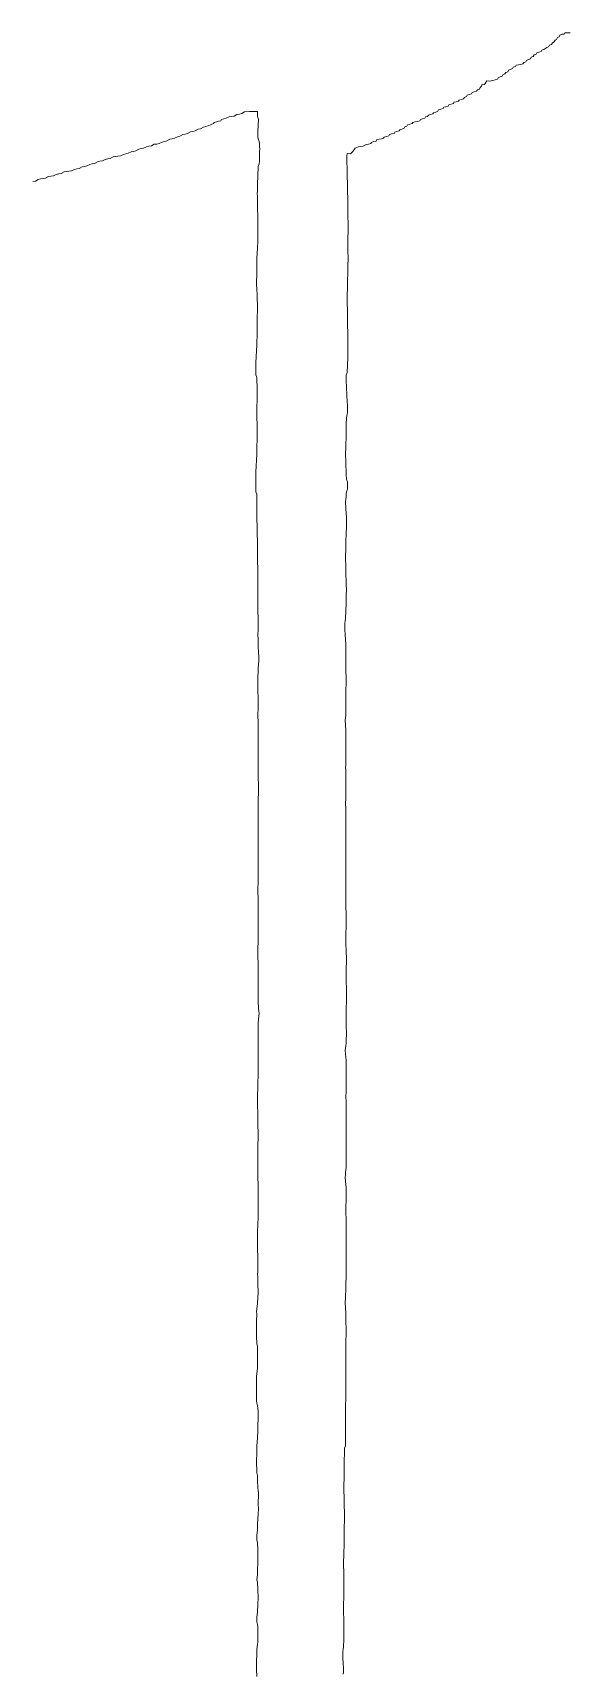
# Model space of a CAD drawing. Extents: x -16 to 11205, y -14909 to 147.
# Drawn here: x 106.04 to 110.63, y 19.43 to 33.41 of the extents above; entities that cross this region are included whole.
import ezdxf

# ---------------------------------------------------------------- set-up
doc = ezdxf.new("R2010")
doc.units = 0
doc.layers.get('0').update_dxf_attribs({"color": 1, "linetype": 'CONTINUOUS', "lineweight": 15, "true_color": 0xff0000})

msp = doc.modelspace()

# ---------------------------------------------------------------- linework, layer by layer
for p, q in [((110.428, 33.29), (110.445, 33.296)), ((110.445, 33.296), (110.452, 33.309)), ((110.452, 33.309), (110.468, 33.315)), ((110.468, 33.315), (110.476, 33.328)), ((110.476, 33.328), (110.491, 33.336)), ((110.491, 33.336), (110.498, 33.35)), ((110.498, 33.35), (110.512, 33.358)), ((110.512, 33.358), (110.518, 33.373)), ((110.518, 33.373), (110.533, 33.381)), ((110.533, 33.381), (110.539, 33.395)), ((110.539, 33.395), (110.555, 33.402)), ((110.555, 33.402), (110.577, 33.402)), ((110.577, 33.402), (110.583, 33.414)), ((110.583, 33.414), (110.606, 33.414)), ((110.606, 33.414), (110.628, 33.414)), ((110.225, 33.15), (110.231, 33.16)), ((110.231, 33.16), (110.249, 33.167)), ((110.249, 33.167), (110.256, 33.178)), ((110.256, 33.178), (110.272, 33.186)), ((110.272, 33.186), (110.289, 33.193)), ((110.289, 33.193), (110.295, 33.206)), ((110.295, 33.206), (110.312, 33.213)), ((110.312, 33.213), (110.319, 33.225)), ((110.319, 33.225), (110.336, 33.232)), ((110.336, 33.232), (110.343, 33.243)), ((110.343, 33.243), (110.361, 33.249)), ((110.361, 33.249), (110.379, 33.254)), ((110.379, 33.254), (110.386, 33.265)), ((110.386, 33.265), (110.404, 33.271)), ((110.404, 33.271), (110.428, 33.29)), ((109.967, 33.008), (109.988, 33.012)), ((109.988, 33.012), (110.007, 33.019)), ((110.007, 33.019), (110.013, 33.03)), ((110.013, 33.03), (110.03, 33.038)), ((110.03, 33.038), (110.047, 33.045)), ((110.047, 33.045), (110.054, 33.056)), ((110.054, 33.056), (110.071, 33.063)), ((110.071, 33.063), (110.078, 33.075)), ((110.078, 33.075), (110.095, 33.082)), ((110.095, 33.082), (110.101, 33.095)), ((110.101, 33.095), (110.118, 33.102)), ((110.118, 33.102), (110.135, 33.109)), ((110.135, 33.109), (110.141, 33.121)), ((110.141, 33.121), (110.16, 33.127)), ((110.16, 33.127), (110.166, 33.137)), ((110.166, 33.137), (110.186, 33.141)), ((110.186, 33.141), (110.205, 33.145)), ((110.205, 33.145), (110.225, 33.15)), ((109.743, 32.871), (109.749, 32.882)), ((109.749, 32.882), (109.767, 32.889)), ((109.767, 32.889), (109.785, 32.895)), ((109.785, 32.895), (109.792, 32.905)), ((109.792, 32.905), (109.81, 32.911)), ((109.81, 32.911), (109.828, 32.916)), ((109.828, 32.916), (109.836, 32.927)), ((109.836, 32.927), (109.853, 32.934)), ((109.853, 32.934), (109.859, 32.948)), ((109.859, 32.948), (109.872, 32.958)), ((109.872, 32.958), (109.876, 32.975)), ((109.876, 32.975), (109.898, 32.974)), ((109.898, 32.974), (109.916, 33.004)), ((109.916, 33.004), (109.94, 33.002)), ((109.94, 33.002), (109.967, 33.008)), ((107.826, 32.727), (107.851, 32.74)), ((107.851, 32.74), (107.871, 32.746)), ((107.871, 32.746), (107.894, 32.742)), ((107.894, 32.742), (107.916, 32.742)), ((107.916, 32.742), (107.938, 32.742)), ((107.938, 32.742), (107.96, 32.742)), ((107.96, 32.742), (107.96, 32.721)), ((109.457, 32.723), (109.462, 32.733)), ((109.462, 32.733), (109.481, 32.739)), ((109.481, 32.739), (109.5, 32.745)), ((109.5, 32.745), (109.505, 32.757)), ((109.505, 32.757), (109.524, 32.763)), ((109.524, 32.763), (109.543, 32.768)), ((109.543, 32.768), (109.549, 32.779)), ((109.549, 32.779), (109.568, 32.784)), ((109.568, 32.784), (109.587, 32.789)), ((109.587, 32.789), (109.593, 32.8)), ((109.593, 32.8), (109.612, 32.806)), ((109.612, 32.806), (109.631, 32.811)), ((109.631, 32.811), (109.636, 32.822)), ((109.636, 32.822), (109.656, 32.827)), ((109.656, 32.827), (109.676, 32.831)), ((109.676, 32.831), (109.682, 32.841)), ((109.682, 32.841), (109.701, 32.846)), ((109.701, 32.846), (109.719, 32.852)), ((109.719, 32.852), (109.725, 32.864)), ((109.725, 32.864), (109.743, 32.871)), ((107.455, 32.592), (107.475, 32.597)), ((107.475, 32.597), (107.5, 32.61)), ((107.5, 32.61), (107.52, 32.615)), ((107.52, 32.615), (107.54, 32.62)), ((107.54, 32.62), (107.565, 32.634)), ((107.565, 32.634), (107.585, 32.64)), ((107.585, 32.64), (107.59, 32.649)), ((107.59, 32.649), (107.61, 32.654)), ((107.61, 32.654), (107.629, 32.66)), ((107.629, 32.66), (107.649, 32.665)), ((107.649, 32.665), (107.654, 32.675)), ((107.654, 32.675), (107.673, 32.681)), ((107.673, 32.681), (107.694, 32.686)), ((107.694, 32.686), (107.719, 32.698)), ((107.719, 32.698), (107.74, 32.702)), ((107.74, 32.702), (107.761, 32.705)), ((107.761, 32.705), (107.785, 32.718)), ((107.785, 32.718), (107.806, 32.722)), ((107.806, 32.722), (107.826, 32.727)), ((107.96, 32.721), (107.96, 32.7)), ((107.96, 32.7), (107.969, 32.679)), ((107.969, 32.679), (107.963, 32.573)), ((109.175, 32.588), (109.193, 32.594)), ((109.193, 32.594), (109.211, 32.601)), ((109.211, 32.601), (109.217, 32.612)), ((109.217, 32.612), (109.235, 32.619)), ((109.235, 32.619), (109.241, 32.63)), ((109.241, 32.63), (109.26, 32.636)), ((109.26, 32.636), (109.28, 32.64)), ((109.28, 32.64), (109.285, 32.65)), ((109.285, 32.65), (109.305, 32.655)), ((109.305, 32.655), (109.325, 32.659)), ((109.325, 32.659), (109.344, 32.664)), ((109.344, 32.664), (109.35, 32.674)), ((109.35, 32.674), (109.369, 32.68)), ((109.369, 32.68), (109.388, 32.686)), ((109.388, 32.686), (109.393, 32.697)), ((109.393, 32.697), (109.412, 32.702)), ((109.412, 32.702), (109.418, 32.712)), ((109.418, 32.712), (109.437, 32.718)), ((109.437, 32.718), (109.457, 32.723)), ((107.056, 32.452), (107.081, 32.464)), ((107.081, 32.464), (107.102, 32.466)), ((107.102, 32.466), (107.123, 32.47)), ((107.123, 32.47), (107.148, 32.483)), ((107.148, 32.483), (107.167, 32.489)), ((107.167, 32.489), (107.187, 32.494)), ((107.187, 32.494), (107.212, 32.507)), ((107.212, 32.507), (107.233, 32.511)), ((107.233, 32.511), (107.254, 32.515)), ((107.254, 32.515), (107.279, 32.527)), ((107.279, 32.527), (107.299, 32.532)), ((107.299, 32.532), (107.324, 32.546)), ((107.324, 32.546), (107.344, 32.551)), ((107.344, 32.551), (107.364, 32.556)), ((107.364, 32.556), (107.389, 32.569)), ((107.389, 32.569), (107.41, 32.574)), ((107.41, 32.574), (107.43, 32.578)), ((107.43, 32.578), (107.455, 32.592)), ((107.963, 32.573), (107.964, 32.552)), ((107.964, 32.552), (107.965, 32.531)), ((107.965, 32.531), (107.967, 32.51)), ((107.967, 32.51), (107.976, 32.487)), ((107.976, 32.487), (107.978, 32.467)), ((107.978, 32.467), (107.979, 32.446)), ((108.862, 32.449), (108.888, 32.461)), ((108.888, 32.461), (108.908, 32.465)), ((108.908, 32.465), (108.928, 32.471)), ((108.928, 32.471), (108.933, 32.48)), ((108.933, 32.48), (108.952, 32.487)), ((108.952, 32.487), (108.972, 32.492)), ((108.972, 32.492), (108.977, 32.502)), ((108.977, 32.502), (108.997, 32.507)), ((108.997, 32.507), (109.017, 32.511)), ((109.017, 32.511), (109.036, 32.516)), ((109.036, 32.516), (109.042, 32.526)), ((109.042, 32.526), (109.061, 32.531)), ((109.061, 32.531), (109.08, 32.537)), ((109.08, 32.537), (109.086, 32.546)), ((109.086, 32.546), (109.105, 32.552)), ((109.105, 32.552), (109.125, 32.557)), ((109.125, 32.557), (109.131, 32.567)), ((109.131, 32.567), (109.15, 32.572)), ((109.15, 32.572), (109.169, 32.578)), ((109.169, 32.578), (109.175, 32.588)), ((106.572, 32.301), (106.597, 32.314)), ((106.597, 32.314), (106.617, 32.319)), ((106.617, 32.319), (106.638, 32.323)), ((106.638, 32.323), (106.663, 32.334)), ((106.663, 32.334), (106.684, 32.339)), ((106.684, 32.339), (106.704, 32.344)), ((106.704, 32.344), (106.729, 32.356)), ((106.729, 32.356), (106.75, 32.359)), ((106.75, 32.359), (106.771, 32.362)), ((106.771, 32.362), (106.792, 32.365)), ((106.792, 32.365), (106.817, 32.378)), ((106.817, 32.378), (106.837, 32.384)), ((106.837, 32.384), (106.857, 32.388)), ((106.857, 32.388), (106.883, 32.4)), ((106.883, 32.4), (106.904, 32.403)), ((106.904, 32.403), (106.924, 32.407)), ((106.924, 32.407), (106.949, 32.421)), ((106.949, 32.421), (106.969, 32.427)), ((106.969, 32.427), (106.989, 32.431)), ((106.989, 32.431), (107.015, 32.443)), ((107.015, 32.443), (107.035, 32.447)), ((107.035, 32.447), (107.056, 32.452)), ((107.977, 32.319), (107.975, 32.298)), ((107.979, 32.34), (107.977, 32.319)), ((107.979, 32.446), (107.98, 32.425)), ((107.98, 32.425), (107.979, 32.403)), ((107.979, 32.403), (107.979, 32.382)), ((107.979, 32.382), (107.979, 32.361)), ((107.979, 32.361), (107.979, 32.34)), ((108.722, 32.364), (108.726, 32.385)), ((108.724, 32.298), (108.722, 32.364)), ((108.726, 32.385), (108.753, 32.382)), ((108.753, 32.382), (108.775, 32.403)), ((108.775, 32.403), (108.795, 32.43)), ((108.795, 32.43), (108.821, 32.442)), ((108.821, 32.442), (108.841, 32.445)), ((108.841, 32.445), (108.862, 32.449)), ((106.111, 32.17), (106.132, 32.173)), ((106.132, 32.173), (106.153, 32.176)), ((106.153, 32.176), (106.178, 32.189)), ((106.178, 32.189), (106.199, 32.192)), ((106.199, 32.192), (106.22, 32.196)), ((106.22, 32.196), (106.245, 32.207)), ((106.245, 32.207), (106.266, 32.211)), ((106.266, 32.211), (106.286, 32.216)), ((106.286, 32.216), (106.311, 32.229)), ((106.311, 32.229), (106.331, 32.233)), ((106.331, 32.233), (106.353, 32.236)), ((106.353, 32.236), (106.374, 32.238)), ((106.374, 32.238), (106.399, 32.25)), ((106.399, 32.25), (106.42, 32.254)), ((106.42, 32.254), (106.44, 32.258)), ((106.44, 32.258), (106.465, 32.272)), ((106.465, 32.272), (106.485, 32.276)), ((106.485, 32.276), (106.506, 32.28)), ((106.506, 32.28), (106.531, 32.292)), ((106.531, 32.292), (106.552, 32.297)), ((106.552, 32.297), (106.572, 32.301)), ((107.968, 32.276), (107.963, 32.192)), ((107.963, 32.192), (107.963, 32.17)), ((107.975, 32.298), (107.968, 32.276)), ((108.725, 32.276), (108.724, 32.298)), ((108.725, 32.255), (108.725, 32.276)), ((108.725, 32.234), (108.725, 32.255)), ((108.725, 32.213), (108.725, 32.234)), ((108.726, 32.191), (108.725, 32.213)), ((108.726, 32.17), (108.726, 32.191)), ((106.045, 32.147), (106.067, 32.15)), ((106.067, 32.15), (106.09, 32.164)), ((106.09, 32.164), (106.111, 32.17)), ((107.96, 32.065), (107.959, 32.044)), ((107.959, 32.044), (107.96, 32.022)), ((107.961, 32.107), (107.96, 32.086)), ((107.96, 32.086), (107.96, 32.065)), ((107.962, 32.149), (107.961, 32.128)), ((107.961, 32.128), (107.961, 32.107)), ((107.963, 32.17), (107.962, 32.149)), ((108.727, 32.149), (108.726, 32.17)), ((108.728, 32.128), (108.727, 32.149)), ((108.729, 32.107), (108.728, 32.128)), ((108.729, 32.086), (108.729, 32.107)), ((108.729, 32.064), (108.729, 32.086)), ((108.729, 32.043), (108.729, 32.064)), ((108.73, 32.022), (108.729, 32.043)), ((107.96, 32.022), (107.96, 32.001)), ((107.96, 32.001), (107.96, 31.98)), ((107.96, 31.98), (107.96, 31.959)), ((107.96, 31.959), (107.96, 31.938)), ((107.96, 31.938), (107.961, 31.917)), ((107.961, 31.917), (107.962, 31.895)), ((107.962, 31.895), (107.963, 31.874)), ((108.73, 32.001), (108.73, 32.022)), ((108.73, 31.98), (108.73, 32.001)), ((108.73, 31.959), (108.73, 31.98)), ((108.731, 31.937), (108.73, 31.959)), ((108.731, 31.916), (108.731, 31.937)), ((108.732, 31.895), (108.731, 31.916)), ((108.732, 31.874), (108.732, 31.895)), ((107.963, 31.874), (107.964, 31.853)), ((107.964, 31.853), (107.963, 31.832)), ((107.963, 31.832), (107.963, 31.811)), ((107.963, 31.811), (107.963, 31.789)), ((107.963, 31.789), (107.963, 31.768)), ((107.963, 31.768), (107.964, 31.747)), ((108.732, 31.853), (108.732, 31.874)), ((108.732, 31.832), (108.732, 31.853)), ((108.733, 31.81), (108.732, 31.832)), ((108.733, 31.789), (108.733, 31.81)), ((108.734, 31.768), (108.733, 31.789)), ((108.734, 31.747), (108.734, 31.768)), ((107.963, 31.62), (107.962, 31.599)), ((107.964, 31.662), (107.963, 31.641)), ((107.963, 31.641), (107.963, 31.62)), ((107.964, 31.747), (107.964, 31.726)), ((107.964, 31.726), (107.964, 31.705)), ((107.964, 31.705), (107.964, 31.684)), ((107.964, 31.684), (107.964, 31.662)), ((108.731, 31.641), (108.732, 31.662)), ((108.731, 31.62), (108.731, 31.641)), ((108.731, 31.599), (108.731, 31.62)), ((108.732, 31.683), (108.733, 31.705)), ((108.732, 31.662), (108.732, 31.683)), ((108.733, 31.726), (108.734, 31.747)), ((108.733, 31.705), (108.733, 31.726)), ((107.961, 31.578), (107.956, 31.493)), ((107.956, 31.493), (107.956, 31.472)), ((107.962, 31.599), (107.961, 31.578)), ((108.732, 31.578), (108.731, 31.599)), ((108.732, 31.556), (108.732, 31.578)), ((108.732, 31.535), (108.732, 31.556)), ((108.733, 31.514), (108.732, 31.535)), ((108.733, 31.493), (108.733, 31.514)), ((108.733, 31.472), (108.733, 31.493)), ((107.955, 31.388), (107.953, 31.26)), ((107.956, 31.43), (107.955, 31.409)), ((107.955, 31.409), (107.955, 31.388)), ((107.956, 31.472), (107.956, 31.451)), ((107.956, 31.451), (107.956, 31.43)), ((108.729, 31.324), (108.73, 31.345)), ((108.73, 31.366), (108.731, 31.387)), ((108.73, 31.345), (108.73, 31.366)), ((108.731, 31.387), (108.732, 31.408)), ((108.732, 31.45), (108.733, 31.472)), ((108.732, 31.429), (108.732, 31.45)), ((108.732, 31.408), (108.732, 31.429)), ((107.953, 31.26), (107.955, 31.239)), ((107.955, 31.239), (107.956, 31.218)), ((107.956, 31.218), (107.957, 31.196)), ((107.957, 31.196), (107.957, 31.175)), ((108.726, 31.197), (108.727, 31.218)), ((108.726, 31.175), (108.726, 31.197)), ((108.727, 31.26), (108.728, 31.281)), ((108.727, 31.239), (108.727, 31.26)), ((108.727, 31.218), (108.727, 31.239)), ((108.728, 31.281), (108.729, 31.302)), ((108.729, 31.302), (108.729, 31.324)), ((107.957, 31.175), (107.958, 31.154)), ((107.958, 31.154), (107.959, 31.133)), ((107.959, 31.133), (107.96, 31.112)), ((107.96, 31.112), (107.96, 31.091)), ((107.96, 31.091), (107.96, 31.07)), ((107.96, 31.07), (107.96, 31.049)), ((108.726, 31.154), (108.726, 31.175)), ((108.726, 31.133), (108.726, 31.154)), ((108.726, 31.112), (108.726, 31.133)), ((108.726, 31.09), (108.726, 31.112)), ((108.727, 31.069), (108.726, 31.09)), ((108.728, 31.048), (108.727, 31.069)), ((107.958, 30.964), (107.957, 30.943)), ((107.957, 30.943), (107.957, 30.922)), ((107.957, 30.922), (107.957, 30.9)), ((107.959, 31.006), (107.958, 30.985)), ((107.958, 30.985), (107.958, 30.964)), ((107.96, 31.027), (107.959, 31.006)), ((107.96, 31.049), (107.96, 31.027)), ((108.728, 31.027), (108.728, 31.048)), ((108.729, 31.006), (108.728, 31.027)), ((108.728, 30.964), (108.729, 30.985)), ((108.728, 30.942), (108.728, 30.964)), ((108.729, 30.921), (108.728, 30.942)), ((108.729, 30.985), (108.729, 31.006)), ((108.729, 30.9), (108.729, 30.921)), ((107.956, 30.795), (107.955, 30.774)), ((107.957, 30.816), (107.956, 30.795)), ((107.957, 30.9), (107.957, 30.879)), ((107.957, 30.879), (107.957, 30.858)), ((107.957, 30.858), (107.957, 30.837)), ((107.957, 30.837), (107.957, 30.816)), ((108.73, 30.879), (108.729, 30.9)), ((108.73, 30.858), (108.73, 30.879)), ((108.73, 30.836), (108.73, 30.858)), ((108.73, 30.815), (108.73, 30.836)), ((108.731, 30.794), (108.73, 30.815)), ((108.731, 30.773), (108.731, 30.794)), ((107.954, 30.752), (107.946, 30.604)), ((107.955, 30.774), (107.954, 30.752)), ((108.73, 30.625), (108.731, 30.646)), ((108.732, 30.752), (108.731, 30.773)), ((108.731, 30.688), (108.732, 30.71)), ((108.731, 30.667), (108.731, 30.688)), ((108.731, 30.646), (108.731, 30.667)), ((108.732, 30.731), (108.732, 30.752)), ((108.732, 30.71), (108.732, 30.731)), ((107.946, 30.604), (107.946, 30.583)), ((107.946, 30.583), (107.946, 30.562)), ((107.946, 30.562), (107.946, 30.541)), ((107.946, 30.541), (107.946, 30.519)), ((107.946, 30.519), (107.947, 30.498)), ((107.947, 30.498), (107.954, 30.477)), ((108.717, 30.476), (108.718, 30.497)), ((108.718, 30.497), (108.726, 30.519)), ((108.726, 30.541), (108.727, 30.562)), ((108.726, 30.519), (108.726, 30.541)), ((108.727, 30.562), (108.728, 30.583)), ((108.728, 30.583), (108.729, 30.604)), ((108.729, 30.604), (108.73, 30.625)), ((107.954, 30.477), (107.955, 30.455)), ((107.955, 30.455), (107.956, 30.434)), ((107.956, 30.434), (107.957, 30.413)), ((107.957, 30.413), (107.958, 30.392)), ((107.958, 30.392), (107.959, 30.371)), ((107.959, 30.371), (107.959, 30.35)), ((108.716, 30.455), (108.717, 30.476)), ((108.726, 30.265), (108.716, 30.455)), ((107.955, 30.223), (107.954, 30.202)), ((107.956, 30.244), (107.955, 30.223)), ((107.957, 30.265), (107.956, 30.244)), ((107.958, 30.287), (107.957, 30.265)), ((107.959, 30.329), (107.958, 30.308)), ((107.958, 30.308), (107.958, 30.287)), ((107.959, 30.35), (107.959, 30.329)), ((108.727, 30.244), (108.726, 30.265)), ((108.727, 30.223), (108.727, 30.244)), ((108.727, 30.201), (108.727, 30.223)), ((107.954, 30.202), (107.954, 30.138)), ((107.954, 30.138), (107.955, 30.117)), ((107.955, 30.117), (107.957, 30.096)), ((107.957, 30.096), (107.958, 30.074)), ((107.958, 30.074), (107.958, 30.053)), ((108.717, 30.074), (108.718, 30.095)), ((108.718, 30.095), (108.719, 30.117)), ((108.719, 30.138), (108.726, 30.159)), ((108.719, 30.117), (108.719, 30.138)), ((108.726, 30.159), (108.727, 30.18)), ((108.727, 30.18), (108.727, 30.201)), ((107.958, 29.948), (107.957, 29.927)), ((107.958, 30.053), (107.959, 30.032)), ((107.959, 29.99), (107.958, 29.969)), ((107.958, 29.969), (107.958, 29.948)), ((107.959, 30.032), (107.959, 30.011)), ((107.959, 30.011), (107.959, 29.99)), ((108.715, 29.926), (108.716, 29.947)), ((108.716, 29.968), (108.717, 29.99)), ((108.716, 29.947), (108.716, 29.968)), ((108.717, 30.053), (108.717, 30.074)), ((108.717, 30.032), (108.717, 30.053)), ((108.717, 30.011), (108.717, 30.032)), ((108.717, 29.99), (108.717, 30.011)), ((107.955, 29.821), (107.946, 29.672)), ((107.956, 29.884), (107.955, 29.863)), ((107.955, 29.863), (107.955, 29.842)), ((107.955, 29.842), (107.955, 29.821)), ((107.957, 29.927), (107.956, 29.905)), ((107.956, 29.905), (107.956, 29.884)), ((108.712, 29.842), (108.713, 29.863)), ((108.712, 29.82), (108.712, 29.842)), ((108.712, 29.799), (108.712, 29.82)), ((108.713, 29.778), (108.712, 29.799)), ((108.713, 29.884), (108.714, 29.905)), ((108.713, 29.863), (108.713, 29.884)), ((108.714, 29.905), (108.715, 29.926)), ((107.946, 29.672), (107.946, 29.651)), ((108.714, 29.757), (108.713, 29.778)), ((108.714, 29.736), (108.714, 29.757)), ((108.715, 29.715), (108.714, 29.736)), ((108.716, 29.693), (108.715, 29.715)), ((108.716, 29.672), (108.716, 29.693)), ((108.717, 29.651), (108.716, 29.672)), ((107.946, 29.651), (107.947, 29.63)), ((107.947, 29.63), (107.947, 29.609)), ((107.947, 29.609), (107.947, 29.588)), ((107.947, 29.588), (107.947, 29.567)), ((107.947, 29.567), (107.947, 29.546)), ((107.947, 29.546), (107.948, 29.524)), ((107.948, 29.524), (107.948, 29.503)), ((108.72, 29.609), (108.717, 29.651)), ((108.727, 29.587), (108.72, 29.609)), ((108.72, 29.502), (108.728, 29.524)), ((108.728, 29.566), (108.727, 29.587)), ((108.728, 29.545), (108.728, 29.566)), ((108.728, 29.524), (108.728, 29.545)), ((107.948, 29.503), (107.955, 29.482)), ((107.955, 29.482), (107.956, 29.461)), ((107.956, 29.397), (107.955, 29.376)), ((107.955, 29.376), (107.955, 29.27)), ((107.956, 29.461), (107.956, 29.439)), ((107.956, 29.439), (107.956, 29.418)), ((107.956, 29.418), (107.956, 29.397)), ((108.712, 29.418), (108.714, 29.439)), ((108.718, 29.313), (108.712, 29.418)), ((108.714, 29.439), (108.716, 29.46)), ((108.716, 29.46), (108.718, 29.481)), ((108.718, 29.481), (108.72, 29.502)), ((107.955, 29.27), (107.956, 29.249)), ((107.956, 29.249), (107.957, 29.228)), ((108.719, 29.291), (108.718, 29.313)), ((108.719, 29.27), (108.719, 29.291)), ((108.72, 29.249), (108.719, 29.27)), ((108.719, 29.228), (108.72, 29.249)), ((107.957, 29.228), (107.958, 29.206)), ((107.958, 29.206), (107.958, 29.185)), ((107.958, 29.185), (107.959, 29.164)), ((107.959, 29.164), (107.959, 29.143)), ((107.959, 29.143), (107.959, 29.122)), ((107.959, 29.122), (107.96, 29.101)), ((107.96, 29.101), (107.96, 29.08)), ((108.714, 29.079), (108.715, 29.1)), ((108.715, 29.1), (108.716, 29.122)), ((108.716, 29.122), (108.717, 29.143)), ((108.717, 29.143), (108.718, 29.164)), ((108.718, 29.164), (108.719, 29.185)), ((108.719, 29.206), (108.719, 29.228)), ((108.719, 29.185), (108.719, 29.206)), ((107.96, 29.08), (107.96, 29.058)), ((107.96, 29.058), (107.96, 29.037)), ((107.96, 29.037), (107.96, 29.016)), ((107.96, 29.016), (107.96, 28.995)), ((107.96, 28.995), (107.96, 28.974)), ((107.96, 28.974), (107.96, 28.953)), ((108.711, 28.952), (108.712, 28.974)), ((108.712, 28.974), (108.713, 28.995)), ((108.713, 29.058), (108.714, 29.079)), ((108.713, 29.037), (108.713, 29.058)), ((108.713, 29.016), (108.713, 29.037)), ((108.713, 28.995), (108.713, 29.016)), ((107.96, 28.953), (107.961, 28.931)), ((107.961, 28.931), (107.962, 28.91)), ((107.962, 28.91), (107.962, 28.889)), ((107.962, 28.889), (107.963, 28.868)), ((107.963, 28.868), (107.964, 28.847)), ((107.964, 28.847), (107.964, 28.826)), ((107.964, 28.826), (107.965, 28.804)), ((108.711, 28.931), (108.711, 28.952)), ((108.712, 28.91), (108.711, 28.931)), ((108.713, 28.889), (108.712, 28.91)), ((108.714, 28.868), (108.713, 28.889)), ((108.715, 28.847), (108.714, 28.868)), ((108.715, 28.825), (108.715, 28.847)), ((108.715, 28.804), (108.715, 28.825)), ((107.965, 28.699), (107.964, 28.677)), ((107.964, 28.677), (107.964, 28.656)), ((107.965, 28.804), (107.965, 28.783)), ((107.965, 28.783), (107.965, 28.762)), ((107.965, 28.762), (107.965, 28.741)), ((107.965, 28.741), (107.965, 28.72)), ((107.965, 28.72), (107.965, 28.699)), ((108.715, 28.783), (108.715, 28.804)), ((108.716, 28.762), (108.715, 28.783)), ((108.717, 28.741), (108.716, 28.762)), ((108.718, 28.72), (108.717, 28.741)), ((108.718, 28.698), (108.718, 28.72)), ((108.719, 28.677), (108.718, 28.698)), ((108.719, 28.656), (108.719, 28.677)), ((107.964, 28.614), (107.963, 28.593)), ((107.963, 28.593), (107.963, 28.572)), ((107.963, 28.572), (107.963, 28.55)), ((107.963, 28.55), (107.963, 28.529)), ((107.964, 28.656), (107.964, 28.635)), ((107.964, 28.635), (107.964, 28.614)), ((108.716, 28.592), (108.717, 28.613)), ((108.716, 28.571), (108.716, 28.592)), ((108.716, 28.55), (108.716, 28.571)), ((108.716, 28.529), (108.716, 28.55)), ((108.717, 28.613), (108.718, 28.635)), ((108.718, 28.635), (108.719, 28.656)), ((107.963, 28.529), (107.963, 28.508)), ((107.963, 28.508), (107.964, 28.487)), ((107.964, 28.487), (107.965, 28.466)), ((107.965, 28.466), (107.966, 28.445)), ((107.966, 28.445), (107.967, 28.423)), ((107.967, 28.423), (107.967, 28.402)), ((107.967, 28.402), (107.967, 28.381)), ((108.707, 28.381), (108.709, 28.402)), ((108.709, 28.402), (108.711, 28.423)), ((108.711, 28.423), (108.712, 28.444)), ((108.712, 28.444), (108.713, 28.465)), ((108.713, 28.465), (108.714, 28.487)), ((108.714, 28.487), (108.715, 28.508)), ((108.715, 28.508), (108.716, 28.529)), ((107.966, 28.317), (107.965, 28.296)), ((107.965, 28.296), (107.965, 28.275)), ((107.965, 28.275), (107.966, 28.254)), ((107.967, 28.36), (107.966, 28.339)), ((107.966, 28.339), (107.966, 28.317)), ((107.967, 28.381), (107.967, 28.36)), ((108.706, 28.36), (108.707, 28.381)), ((108.706, 28.338), (108.706, 28.36)), ((108.707, 28.317), (108.706, 28.338)), ((108.708, 28.296), (108.707, 28.317)), ((108.709, 28.275), (108.708, 28.296)), ((108.71, 28.254), (108.709, 28.275)), ((107.966, 28.254), (107.966, 28.233)), ((107.966, 28.233), (107.967, 28.212)), ((107.967, 28.212), (107.967, 28.191)), ((107.967, 28.191), (107.968, 28.169)), ((107.968, 28.169), (107.969, 28.148)), ((107.969, 28.148), (107.97, 28.127)), ((107.97, 28.127), (107.972, 28.106)), ((108.712, 28.233), (108.71, 28.254)), ((108.713, 28.211), (108.712, 28.233)), ((108.714, 28.19), (108.713, 28.211)), ((108.714, 28.169), (108.714, 28.19)), ((108.715, 28.148), (108.714, 28.169)), ((108.714, 28.127), (108.715, 28.148)), ((108.714, 28.106), (108.714, 28.127)), ((107.967, 28), (107.966, 27.979)), ((107.966, 27.979), (107.966, 27.958)), ((107.971, 28.063), (107.967, 28)), ((107.972, 28.085), (107.971, 28.063)), ((107.972, 28.106), (107.972, 28.085)), ((108.714, 28.084), (108.714, 28.106)), ((108.714, 28.063), (108.714, 28.084)), ((108.714, 28.042), (108.714, 28.063)), ((108.714, 28.021), (108.714, 28.042)), ((108.714, 28), (108.714, 28.021)), ((108.714, 27.979), (108.714, 28)), ((108.715, 27.957), (108.714, 27.979)), ((107.965, 27.852), (107.964, 27.831)), ((107.966, 27.958), (107.965, 27.936)), ((107.965, 27.936), (107.965, 27.915)), ((107.965, 27.915), (107.965, 27.894)), ((107.965, 27.894), (107.965, 27.873)), ((107.965, 27.873), (107.965, 27.852)), ((108.716, 27.936), (108.715, 27.957)), ((108.715, 27.83), (108.716, 27.851)), ((108.716, 27.915), (108.716, 27.936)), ((108.716, 27.894), (108.716, 27.915)), ((108.716, 27.873), (108.716, 27.894)), ((108.716, 27.851), (108.716, 27.873)), ((107.964, 27.831), (107.965, 27.809)), ((107.965, 27.809), (107.965, 27.788)), ((107.965, 27.788), (107.966, 27.767)), ((107.966, 27.767), (107.967, 27.746)), ((107.967, 27.746), (107.967, 27.725)), ((107.967, 27.725), (107.967, 27.704)), ((107.967, 27.704), (107.967, 27.682)), ((108.715, 27.809), (108.715, 27.83)), ((108.715, 27.788), (108.715, 27.809)), ((108.715, 27.767), (108.715, 27.788)), ((108.715, 27.746), (108.715, 27.767)), ((108.715, 27.724), (108.715, 27.746)), ((108.715, 27.703), (108.715, 27.724)), ((108.715, 27.682), (108.715, 27.703)), ((107.966, 27.64), (107.965, 27.619)), ((107.965, 27.619), (107.965, 27.598)), ((107.965, 27.598), (107.965, 27.577)), ((107.965, 27.577), (107.966, 27.555)), ((107.967, 27.682), (107.966, 27.661)), ((107.966, 27.661), (107.966, 27.64)), ((108.709, 27.555), (108.711, 27.576)), ((108.711, 27.576), (108.713, 27.597)), ((108.713, 27.597), (108.714, 27.619)), ((108.714, 27.619), (108.714, 27.64)), ((108.715, 27.661), (108.715, 27.682)), ((108.714, 27.64), (108.715, 27.661)), ((107.966, 27.555), (107.966, 27.534)), ((107.966, 27.534), (107.967, 27.513)), ((107.967, 27.513), (107.968, 27.492)), ((107.968, 27.428), (107.967, 27.407)), ((107.968, 27.492), (107.968, 27.471)), ((107.968, 27.471), (107.968, 27.449)), ((107.968, 27.449), (107.968, 27.428)), ((108.713, 27.47), (108.709, 27.555)), ((108.714, 27.449), (108.713, 27.47)), ((108.715, 27.428), (108.714, 27.449)), ((108.715, 27.407), (108.715, 27.428)), ((107.967, 27.365), (107.966, 27.344)), ((107.966, 27.344), (107.966, 27.322)), ((107.966, 27.322), (107.966, 27.301)), ((107.966, 27.301), (107.966, 27.28)), ((107.966, 27.28), (107.966, 27.259)), ((107.967, 27.407), (107.967, 27.386)), ((107.967, 27.386), (107.967, 27.365)), ((108.714, 27.343), (108.714, 27.365)), ((108.714, 27.322), (108.714, 27.343)), ((108.714, 27.301), (108.714, 27.322)), ((108.715, 27.28), (108.714, 27.301)), ((108.715, 27.386), (108.715, 27.407)), ((108.714, 27.365), (108.715, 27.386)), ((108.715, 27.259), (108.715, 27.28)), ((107.966, 27.259), (107.966, 27.238)), ((107.966, 27.238), (107.967, 27.217)), ((107.967, 27.217), (107.967, 27.195)), ((107.967, 27.195), (107.967, 27.174)), ((107.967, 27.174), (107.967, 27.153)), ((107.967, 27.153), (107.968, 27.132)), ((108.712, 27.153), (108.713, 27.174)), ((108.713, 27.132), (108.712, 27.153)), ((108.713, 27.195), (108.714, 27.216)), ((108.713, 27.174), (108.713, 27.195)), ((108.714, 27.216), (108.715, 27.238)), ((108.715, 27.238), (108.715, 27.259)), ((107.968, 27.132), (107.968, 27.111)), ((107.968, 27.111), (107.968, 27.09)), ((107.968, 27.09), (107.968, 27.068)), ((107.968, 27.068), (107.968, 27.047)), ((107.968, 27.047), (107.969, 27.026)), ((107.969, 27.026), (107.97, 27.005)), ((107.97, 27.005), (107.97, 26.984)), ((108.713, 27.111), (108.713, 27.132)), ((108.714, 27.089), (108.713, 27.111)), ((108.714, 27.068), (108.714, 27.089)), ((108.715, 27.047), (108.714, 27.068)), ((108.714, 26.983), (108.715, 27.005)), ((108.715, 27.026), (108.715, 27.047)), ((108.715, 27.005), (108.715, 27.026)), ((107.969, 26.92), (107.968, 26.899)), ((107.968, 26.899), (107.968, 26.878)), ((107.968, 26.878), (107.968, 26.857)), ((107.97, 26.984), (107.969, 26.963)), ((107.969, 26.963), (107.969, 26.941)), ((107.969, 26.941), (107.969, 26.92)), ((108.712, 26.856), (108.713, 26.878)), ((108.713, 26.899), (108.714, 26.92)), ((108.713, 26.878), (108.713, 26.899)), ((108.714, 26.962), (108.714, 26.983)), ((108.714, 26.941), (108.714, 26.962)), ((108.714, 26.92), (108.714, 26.941)), ((107.968, 26.857), (107.968, 26.836)), ((107.968, 26.836), (107.968, 26.814)), ((107.968, 26.814), (107.968, 26.793)), ((107.968, 26.793), (107.968, 26.772)), ((107.968, 26.772), (107.968, 26.751)), ((107.968, 26.751), (107.968, 26.73)), ((107.968, 26.73), (107.968, 26.709)), ((108.712, 26.835), (108.712, 26.856)), ((108.713, 26.814), (108.712, 26.835)), ((108.713, 26.793), (108.713, 26.814)), ((108.714, 26.772), (108.713, 26.793)), ((108.715, 26.751), (108.714, 26.772)), ((108.715, 26.729), (108.715, 26.751)), ((108.715, 26.708), (108.715, 26.729)), ((107.968, 26.666), (107.967, 26.645)), ((107.967, 26.645), (107.968, 26.624)), ((107.968, 26.709), (107.968, 26.687)), ((107.968, 26.687), (107.968, 26.666)), ((107.968, 26.624), (107.968, 26.603)), ((107.968, 26.603), (107.968, 26.582)), ((107.968, 26.582), (107.968, 26.56)), ((108.714, 26.624), (108.715, 26.645)), ((108.714, 26.602), (108.714, 26.624)), ((108.714, 26.581), (108.714, 26.602)), ((108.714, 26.56), (108.714, 26.581)), ((108.715, 26.687), (108.715, 26.708)), ((108.715, 26.666), (108.715, 26.687)), ((108.715, 26.645), (108.715, 26.666)), ((107.967, 26.497), (107.966, 26.476)), ((107.966, 26.476), (107.966, 26.454)), ((107.966, 26.454), (107.966, 26.433)), ((107.968, 26.539), (107.967, 26.518)), ((107.967, 26.518), (107.967, 26.497)), ((107.968, 26.56), (107.968, 26.539)), ((108.714, 26.539), (108.714, 26.56)), ((108.715, 26.518), (108.714, 26.539)), ((108.715, 26.497), (108.715, 26.518)), ((108.715, 26.475), (108.715, 26.497)), ((108.715, 26.454), (108.715, 26.475)), ((108.715, 26.433), (108.715, 26.454)), ((107.966, 26.433), (107.966, 26.412)), ((107.966, 26.412), (107.966, 26.391)), ((107.966, 26.391), (107.966, 26.37)), ((107.966, 26.37), (107.966, 26.349)), ((107.966, 26.349), (107.966, 26.327)), ((107.966, 26.327), (107.967, 26.306)), ((107.967, 26.306), (107.968, 26.285)), ((108.715, 26.412), (108.715, 26.433)), ((108.715, 26.391), (108.715, 26.412)), ((108.715, 26.37), (108.715, 26.391)), ((108.715, 26.348), (108.715, 26.37)), ((108.715, 26.327), (108.715, 26.348)), ((108.715, 26.306), (108.715, 26.327)), ((108.715, 26.285), (108.715, 26.306)), ((107.966, 26.158), (107.965, 26.137)), ((107.967, 26.2), (107.966, 26.179)), ((107.966, 26.179), (107.966, 26.158)), ((107.968, 26.222), (107.967, 26.2)), ((107.968, 26.285), (107.968, 26.264)), ((107.968, 26.264), (107.968, 26.243)), ((107.968, 26.243), (107.968, 26.222)), ((108.715, 26.264), (108.715, 26.285)), ((108.715, 26.243), (108.715, 26.264)), ((108.715, 26.221), (108.715, 26.243)), ((108.715, 26.2), (108.715, 26.221)), ((108.715, 26.179), (108.715, 26.2)), ((108.715, 26.158), (108.715, 26.179)), ((108.715, 26.137), (108.715, 26.158)), ((107.965, 26.137), (107.965, 26.116)), ((107.965, 26.116), (107.965, 26.095)), ((107.965, 26.095), (107.965, 26.073)), ((107.965, 26.073), (107.966, 26.052)), ((107.966, 26.052), (107.966, 26.031)), ((107.966, 26.031), (107.967, 26.01)), ((108.715, 26.116), (108.715, 26.137)), ((108.715, 26.094), (108.715, 26.116)), ((108.715, 26.073), (108.715, 26.094)), ((108.715, 26.052), (108.715, 26.073)), ((108.715, 26.031), (108.715, 26.052)), ((108.715, 26.01), (108.715, 26.031)), ((107.967, 26.01), (107.967, 25.989)), ((107.967, 25.989), (107.967, 25.968)), ((107.967, 25.968), (107.968, 25.946)), ((107.968, 25.925), (107.967, 25.904)), ((107.967, 25.904), (107.967, 25.883)), ((107.967, 25.883), (107.967, 25.862)), ((107.968, 25.946), (107.968, 25.925)), ((108.715, 25.988), (108.715, 26.01)), ((108.715, 25.967), (108.715, 25.988)), ((108.715, 25.946), (108.715, 25.967)), ((108.716, 25.925), (108.715, 25.946)), ((108.716, 25.904), (108.716, 25.925)), ((108.716, 25.883), (108.716, 25.904)), ((108.716, 25.861), (108.716, 25.883)), ((107.967, 25.862), (107.967, 25.841)), ((107.967, 25.841), (107.968, 25.819)), ((107.968, 25.819), (107.968, 25.798)), ((107.968, 25.798), (107.968, 25.777)), ((107.968, 25.777), (107.968, 25.756)), ((107.968, 25.756), (107.968, 25.735)), ((108.715, 25.756), (108.716, 25.777)), ((108.715, 25.734), (108.715, 25.756)), ((108.716, 25.84), (108.716, 25.861)), ((108.716, 25.819), (108.716, 25.84)), ((108.716, 25.798), (108.716, 25.819)), ((108.716, 25.777), (108.716, 25.798)), ((107.966, 25.65), (107.965, 25.629)), ((107.965, 25.629), (107.965, 25.608)), ((107.965, 25.608), (107.965, 25.586)), ((107.967, 25.671), (107.966, 25.65)), ((107.968, 25.713), (107.967, 25.692)), ((107.967, 25.692), (107.967, 25.671)), ((107.968, 25.735), (107.968, 25.713)), ((108.714, 25.713), (108.715, 25.734)), ((108.714, 25.692), (108.714, 25.713)), ((108.714, 25.671), (108.714, 25.692)), ((108.714, 25.65), (108.714, 25.671)), ((108.715, 25.629), (108.714, 25.65)), ((108.716, 25.607), (108.715, 25.629)), ((108.717, 25.586), (108.716, 25.607)), ((107.965, 25.586), (107.965, 25.565)), ((107.965, 25.565), (107.965, 25.544)), ((107.965, 25.544), (107.965, 25.523)), ((107.965, 25.523), (107.966, 25.502)), ((107.966, 25.502), (107.966, 25.481)), ((107.966, 25.481), (107.967, 25.459)), ((107.967, 25.459), (107.967, 25.438)), ((108.718, 25.565), (108.717, 25.586)), ((108.719, 25.544), (108.718, 25.565)), ((108.718, 25.459), (108.719, 25.48)), ((108.718, 25.438), (108.718, 25.459)), ((108.719, 25.523), (108.719, 25.544)), ((108.719, 25.502), (108.719, 25.523)), ((108.719, 25.48), (108.719, 25.502)), ((107.967, 25.438), (107.967, 25.417)), ((107.967, 25.417), (107.968, 25.396)), ((107.968, 25.354), (107.967, 25.332)), ((107.967, 25.332), (107.967, 25.311)), ((107.968, 25.396), (107.968, 25.375)), ((107.968, 25.375), (107.968, 25.354)), ((108.717, 25.417), (108.718, 25.438)), ((108.717, 25.396), (108.717, 25.417)), ((108.717, 25.375), (108.717, 25.396)), ((108.717, 25.353), (108.717, 25.375)), ((108.718, 25.332), (108.717, 25.353)), ((108.718, 25.311), (108.718, 25.332)), ((107.967, 25.29), (107.966, 25.269)), ((107.966, 25.269), (107.966, 25.248)), ((107.966, 25.248), (107.966, 25.227)), ((107.966, 25.227), (107.966, 25.205)), ((107.966, 25.205), (107.966, 25.184)), ((107.966, 25.184), (107.967, 25.163)), ((107.967, 25.311), (107.967, 25.29)), ((108.719, 25.29), (108.718, 25.311)), ((108.719, 25.269), (108.719, 25.29)), ((108.719, 25.248), (108.719, 25.269)), ((108.719, 25.226), (108.719, 25.248)), ((108.719, 25.205), (108.719, 25.226)), ((108.719, 25.184), (108.719, 25.205)), ((108.719, 25.163), (108.719, 25.184)), ((107.967, 25.163), (107.967, 25.142)), ((107.967, 25.142), (107.969, 25.121)), ((107.969, 25.121), (107.97, 25.1)), ((107.97, 25.1), (107.973, 25.079)), ((107.973, 25.079), (107.974, 25.057)), ((107.974, 25.057), (107.973, 25.036)), ((108.718, 25.12), (108.719, 25.142)), ((108.718, 25.099), (108.718, 25.12)), ((108.718, 25.078), (108.718, 25.099)), ((108.718, 25.057), (108.718, 25.078)), ((108.718, 25.036), (108.718, 25.057)), ((108.719, 25.142), (108.719, 25.163)), ((107.973, 25.036), (107.967, 24.973)), ((107.967, 24.973), (107.967, 24.951)), ((107.967, 24.951), (107.967, 24.93)), ((107.967, 24.93), (107.967, 24.909)), ((107.967, 24.909), (107.967, 24.888)), ((108.718, 25.015), (108.718, 25.036)), ((108.718, 24.993), (108.718, 25.015)), ((108.718, 24.972), (108.718, 24.993)), ((108.718, 24.951), (108.718, 24.972)), ((108.718, 24.93), (108.718, 24.951)), ((108.719, 24.909), (108.718, 24.93)), ((108.719, 24.888), (108.719, 24.909)), ((107.967, 24.846), (107.966, 24.824)), ((107.966, 24.824), (107.966, 24.803)), ((107.966, 24.803), (107.966, 24.782)), ((107.966, 24.782), (107.967, 24.761)), ((107.967, 24.888), (107.967, 24.867)), ((107.967, 24.867), (107.967, 24.846)), ((107.967, 24.761), (107.967, 24.74)), ((108.709, 24.74), (108.712, 24.761)), ((108.712, 24.761), (108.715, 24.782)), ((108.715, 24.782), (108.717, 24.803)), ((108.717, 24.803), (108.718, 24.824)), ((108.718, 24.845), (108.719, 24.866)), ((108.718, 24.824), (108.718, 24.845)), ((108.719, 24.866), (108.719, 24.888)), ((107.967, 24.74), (107.968, 24.718)), ((107.968, 24.655), (107.967, 24.634)), ((107.967, 24.634), (107.967, 24.613)), ((107.968, 24.718), (107.968, 24.697)), ((107.968, 24.697), (107.968, 24.676)), ((107.968, 24.676), (107.968, 24.655)), ((108.716, 24.655), (108.709, 24.74)), ((108.717, 24.634), (108.716, 24.655)), ((108.717, 24.612), (108.717, 24.634)), ((107.966, 24.507), (107.965, 24.486)), ((107.965, 24.486), (107.965, 24.465)), ((107.967, 24.613), (107.966, 24.591)), ((107.966, 24.591), (107.966, 24.57)), ((107.966, 24.57), (107.966, 24.549)), ((107.966, 24.549), (107.966, 24.528)), ((107.966, 24.528), (107.966, 24.507)), ((108.716, 24.591), (108.717, 24.612)), ((108.716, 24.57), (108.716, 24.591)), ((108.717, 24.549), (108.716, 24.57)), ((108.717, 24.528), (108.717, 24.549)), ((108.717, 24.507), (108.717, 24.528)), ((108.717, 24.485), (108.717, 24.507)), ((108.717, 24.464), (108.717, 24.485)), ((107.963, 24.401), (107.962, 24.38)), ((107.962, 24.38), (107.962, 24.359)), ((107.962, 24.359), (107.962, 24.337)), ((107.964, 24.422), (107.963, 24.401)), ((107.965, 24.465), (107.964, 24.443)), ((107.964, 24.443), (107.964, 24.422)), ((108.715, 24.358), (108.716, 24.38)), ((108.715, 24.337), (108.715, 24.358)), ((108.716, 24.38), (108.717, 24.401)), ((108.718, 24.443), (108.717, 24.464)), ((108.717, 24.401), (108.718, 24.422)), ((108.718, 24.422), (108.718, 24.443)), ((107.962, 24.337), (107.961, 24.316)), ((107.961, 24.316), (107.962, 24.295)), ((107.962, 24.295), (107.962, 24.274)), ((107.962, 24.274), (107.962, 24.253)), ((107.962, 24.253), (107.963, 24.231)), ((107.963, 24.231), (107.963, 24.21)), ((107.963, 24.21), (107.963, 24.189)), ((108.716, 24.316), (108.715, 24.337)), ((108.717, 24.295), (108.716, 24.316)), ((108.717, 24.274), (108.717, 24.295)), ((108.717, 24.252), (108.717, 24.274)), ((108.717, 24.231), (108.717, 24.252)), ((108.717, 24.21), (108.717, 24.231)), ((108.717, 24.189), (108.717, 24.21)), ((107.963, 24.189), (107.964, 24.168)), ((107.964, 24.168), (107.964, 24.147)), ((107.964, 24.147), (107.965, 24.126)), ((107.965, 24.126), (107.965, 24.104)), ((107.965, 24.104), (107.965, 24.083)), ((107.965, 24.083), (107.966, 24.062)), ((107.966, 24.062), (107.966, 24.041)), ((108.716, 24.168), (108.717, 24.189)), ((108.716, 24.147), (108.716, 24.168)), ((108.716, 24.125), (108.716, 24.147)), ((108.717, 24.104), (108.716, 24.125)), ((108.717, 24.083), (108.717, 24.104)), ((108.717, 24.062), (108.717, 24.083)), ((108.717, 24.041), (108.717, 24.062)), ((107.965, 23.935), (107.964, 23.914)), ((107.966, 23.978), (107.965, 23.956)), ((107.965, 23.956), (107.965, 23.935)), ((107.966, 24.041), (107.966, 24.02)), ((107.966, 24.02), (107.966, 23.999)), ((107.966, 23.999), (107.966, 23.978)), ((108.716, 24.02), (108.717, 24.041)), ((108.716, 23.998), (108.716, 24.02)), ((108.716, 23.977), (108.716, 23.998)), ((108.716, 23.956), (108.716, 23.977)), ((108.716, 23.935), (108.716, 23.956)), ((108.716, 23.914), (108.716, 23.935)), ((107.964, 23.914), (107.964, 23.893)), ((107.964, 23.893), (107.964, 23.872)), ((107.964, 23.872), (107.964, 23.851)), ((107.964, 23.851), (107.964, 23.829)), ((107.964, 23.829), (107.964, 23.808)), ((107.964, 23.808), (107.964, 23.787)), ((107.964, 23.787), (107.964, 23.766)), ((108.717, 23.893), (108.716, 23.914)), ((108.717, 23.871), (108.717, 23.893)), ((108.718, 23.85), (108.717, 23.871)), ((108.717, 23.766), (108.718, 23.787)), ((108.718, 23.829), (108.718, 23.85)), ((108.718, 23.808), (108.718, 23.829)), ((108.718, 23.787), (108.718, 23.808)), ((107.964, 23.766), (107.964, 23.745)), ((107.964, 23.745), (107.964, 23.723)), ((107.964, 23.723), (107.964, 23.702)), ((107.964, 23.702), (107.965, 23.681)), ((107.965, 23.681), (107.965, 23.66)), ((107.965, 23.66), (107.965, 23.639)), ((108.709, 23.66), (108.71, 23.681)), ((108.715, 23.596), (108.709, 23.66)), ((108.71, 23.681), (108.712, 23.702)), ((108.712, 23.702), (108.714, 23.723)), ((108.714, 23.723), (108.716, 23.744)), ((108.716, 23.744), (108.717, 23.766)), ((107.965, 23.639), (107.966, 23.618)), ((107.966, 23.618), (107.966, 23.596)), ((107.966, 23.596), (107.966, 23.575)), ((107.966, 23.575), (107.966, 23.554)), ((107.966, 23.554), (107.966, 23.533)), ((107.966, 23.533), (107.966, 23.512)), ((107.966, 23.512), (107.966, 23.491)), ((108.717, 23.575), (108.715, 23.596)), ((108.717, 23.554), (108.717, 23.575)), ((108.718, 23.533), (108.717, 23.554)), ((108.717, 23.512), (108.718, 23.533)), ((108.717, 23.49), (108.717, 23.512)), ((107.966, 23.491), (107.967, 23.469)), ((107.967, 23.469), (107.968, 23.448)), ((107.968, 23.385), (107.967, 23.364)), ((107.967, 23.364), (107.967, 23.342)), ((107.968, 23.448), (107.968, 23.427)), ((107.968, 23.427), (107.968, 23.406)), ((107.968, 23.406), (107.968, 23.385)), ((108.715, 23.427), (108.716, 23.448)), ((108.715, 23.406), (108.715, 23.427)), ((108.715, 23.384), (108.715, 23.406)), ((108.715, 23.363), (108.715, 23.384)), ((108.715, 23.342), (108.715, 23.363)), ((108.716, 23.448), (108.717, 23.469)), ((108.717, 23.469), (108.717, 23.49)), ((107.963, 23.237), (107.962, 23.216)), ((107.964, 23.279), (107.963, 23.258)), ((107.963, 23.258), (107.963, 23.237)), ((107.966, 23.3), (107.964, 23.279)), ((107.967, 23.342), (107.966, 23.321)), ((107.966, 23.321), (107.966, 23.3)), ((108.716, 23.321), (108.715, 23.342)), ((108.716, 23.3), (108.716, 23.321)), ((108.716, 23.279), (108.716, 23.3)), ((108.716, 23.257), (108.716, 23.279)), ((108.717, 23.236), (108.716, 23.257)), ((108.717, 23.215), (108.717, 23.236)), ((107.962, 23.194), (107.961, 23.173)), ((107.961, 23.173), (107.961, 23.152)), ((107.961, 23.152), (107.961, 23.131)), ((107.961, 23.131), (107.962, 23.109)), ((107.962, 23.216), (107.962, 23.194)), ((107.962, 23.109), (107.962, 23.088)), ((107.962, 23.088), (107.962, 23.067)), ((108.717, 23.194), (108.717, 23.215)), ((108.717, 23.173), (108.717, 23.194)), ((108.717, 23.152), (108.717, 23.173)), ((108.717, 23.13), (108.717, 23.152)), ((108.717, 23.109), (108.717, 23.13)), ((108.717, 23.088), (108.717, 23.109)), ((108.717, 23.067), (108.717, 23.088)), ((107.962, 23.067), (107.962, 23.046)), ((107.962, 23.046), (107.962, 23.025)), ((107.962, 23.025), (107.963, 23.004)), ((107.963, 23.004), (107.964, 22.982)), ((107.964, 22.982), (107.964, 22.961)), ((107.964, 22.961), (107.965, 22.94)), ((108.716, 23.003), (108.717, 23.025)), ((108.716, 22.982), (108.716, 23.003)), ((108.716, 22.961), (108.716, 22.982)), ((108.716, 22.94), (108.716, 22.961)), ((108.717, 23.046), (108.717, 23.067)), ((108.717, 23.025), (108.717, 23.046)), ((107.963, 22.856), (107.962, 22.834)), ((107.962, 22.834), (107.963, 22.813)), ((107.964, 22.898), (107.963, 22.877)), ((107.963, 22.877), (107.963, 22.856)), ((107.963, 22.813), (107.963, 22.792)), ((107.965, 22.94), (107.964, 22.919)), ((107.964, 22.919), (107.964, 22.898)), ((108.716, 22.919), (108.716, 22.94)), ((108.716, 22.898), (108.716, 22.919)), ((108.716, 22.876), (108.716, 22.898)), ((108.716, 22.855), (108.716, 22.876)), ((108.716, 22.834), (108.716, 22.855)), ((108.716, 22.813), (108.716, 22.834)), ((108.716, 22.792), (108.716, 22.813)), ((107.963, 22.792), (107.963, 22.771)), ((107.963, 22.771), (107.964, 22.75)), ((107.964, 22.75), (107.965, 22.728)), ((107.966, 22.665), (107.964, 22.644)), ((107.965, 22.728), (107.966, 22.707)), ((107.966, 22.707), (107.966, 22.686)), ((107.966, 22.686), (107.966, 22.665)), ((108.711, 22.644), (108.712, 22.665)), ((108.712, 22.665), (108.713, 22.686)), ((108.713, 22.686), (108.714, 22.707)), ((108.714, 22.749), (108.715, 22.771)), ((108.714, 22.728), (108.714, 22.749)), ((108.714, 22.707), (108.714, 22.728)), ((108.715, 22.771), (108.716, 22.792)), ((107.96, 22.581), (107.953, 22.517)), ((107.961, 22.602), (107.96, 22.581)), ((107.963, 22.623), (107.961, 22.602)), ((107.964, 22.644), (107.963, 22.623)), ((108.709, 22.601), (108.71, 22.623)), ((108.709, 22.58), (108.709, 22.601)), ((108.71, 22.559), (108.709, 22.58)), ((108.71, 22.623), (108.711, 22.644)), ((108.712, 22.537), (108.71, 22.559)), ((108.713, 22.516), (108.712, 22.537)), ((107.953, 22.432), (107.952, 22.411)), ((107.952, 22.411), (107.952, 22.39)), ((107.952, 22.39), (107.952, 22.369)), ((107.953, 22.517), (107.954, 22.495)), ((107.954, 22.474), (107.953, 22.453)), ((107.953, 22.453), (107.953, 22.432)), ((107.954, 22.495), (107.954, 22.474)), ((108.713, 22.495), (108.713, 22.516)), ((108.714, 22.474), (108.713, 22.495)), ((108.714, 22.453), (108.714, 22.474)), ((108.715, 22.432), (108.714, 22.453)), ((108.715, 22.411), (108.715, 22.432)), ((108.716, 22.389), (108.715, 22.411)), ((108.716, 22.368), (108.716, 22.389)), ((107.952, 22.369), (107.952, 22.347)), ((107.952, 22.347), (107.952, 22.326)), ((107.952, 22.326), (107.952, 22.305)), ((107.952, 22.305), (107.953, 22.284)), ((107.953, 22.284), (107.954, 22.263)), ((107.954, 22.263), (107.954, 22.242)), ((107.954, 22.242), (107.961, 22.22)), ((108.714, 22.241), (108.714, 22.263)), ((108.714, 22.22), (108.714, 22.241)), ((108.715, 22.284), (108.716, 22.305)), ((108.714, 22.263), (108.715, 22.284)), ((108.717, 22.347), (108.716, 22.368)), ((108.716, 22.326), (108.717, 22.347)), ((108.716, 22.305), (108.716, 22.326)), ((107.961, 22.22), (107.962, 22.199)), ((107.962, 22.199), (107.962, 22.178)), ((107.962, 22.178), (107.962, 22.157)), ((107.962, 22.157), (107.962, 22.136)), ((107.962, 22.136), (107.962, 22.115)), ((107.962, 22.115), (107.962, 22.093)), ((108.714, 22.199), (108.714, 22.22)), ((108.715, 22.178), (108.714, 22.199)), ((108.714, 22.114), (108.715, 22.135)), ((108.714, 22.093), (108.714, 22.114)), ((108.715, 22.157), (108.715, 22.178)), ((108.715, 22.135), (108.715, 22.157)), ((107.961, 22.03), (107.952, 21.966)), ((107.952, 21.966), (107.952, 21.945)), ((107.962, 22.051), (107.961, 22.03)), ((107.962, 22.093), (107.962, 22.072)), ((107.962, 22.072), (107.962, 22.051)), ((108.713, 22.051), (108.714, 22.072)), ((108.713, 22.03), (108.713, 22.051)), ((108.713, 22.008), (108.713, 22.03)), ((108.713, 21.987), (108.713, 22.008)), ((108.714, 21.966), (108.713, 21.987)), ((108.714, 22.072), (108.714, 22.093)), ((108.714, 21.945), (108.714, 21.966)), ((107.952, 21.945), (107.952, 21.924)), ((107.952, 21.924), (107.952, 21.903)), ((107.952, 21.903), (107.952, 21.882)), ((107.952, 21.882), (107.953, 21.86)), ((107.953, 21.86), (107.953, 21.839)), ((107.953, 21.839), (107.953, 21.818)), ((108.713, 21.924), (108.714, 21.945)), ((108.713, 21.903), (108.713, 21.924)), ((108.713, 21.881), (108.713, 21.903)), ((108.713, 21.86), (108.713, 21.881)), ((108.713, 21.839), (108.713, 21.86)), ((108.713, 21.818), (108.713, 21.839)), ((107.953, 21.818), (107.953, 21.797)), ((107.953, 21.797), (107.953, 21.776)), ((107.953, 21.776), (107.953, 21.755)), ((107.953, 21.755), (107.954, 21.734)), ((107.954, 21.734), (107.962, 21.712)), ((107.962, 21.712), (107.964, 21.691)), ((107.964, 21.691), (107.966, 21.67)), ((108.711, 21.691), (108.712, 21.712)), ((108.711, 21.67), (108.711, 21.691)), ((108.712, 21.733), (108.713, 21.754)), ((108.712, 21.712), (108.712, 21.733)), ((108.713, 21.797), (108.713, 21.818)), ((108.713, 21.776), (108.713, 21.797)), ((108.713, 21.754), (108.713, 21.776)), ((107.966, 21.585), (107.965, 21.564)), ((107.965, 21.564), (107.965, 21.543)), ((107.965, 21.543), (107.965, 21.522)), ((107.966, 21.67), (107.967, 21.649)), ((107.967, 21.606), (107.966, 21.585)), ((107.967, 21.649), (107.968, 21.628)), ((107.968, 21.628), (107.967, 21.606)), ((108.712, 21.649), (108.711, 21.67)), ((108.711, 21.585), (108.712, 21.606)), ((108.711, 21.564), (108.711, 21.585)), ((108.711, 21.543), (108.711, 21.564)), ((108.711, 21.521), (108.711, 21.543)), ((108.712, 21.627), (108.712, 21.649)), ((108.712, 21.606), (108.712, 21.627)), ((107.961, 21.437), (107.954, 21.373)), ((107.962, 21.459), (107.961, 21.437)), ((107.964, 21.48), (107.962, 21.459)), ((107.965, 21.522), (107.964, 21.501)), ((107.964, 21.501), (107.964, 21.48)), ((108.712, 21.5), (108.711, 21.521)), ((108.712, 21.479), (108.712, 21.5)), ((108.712, 21.458), (108.712, 21.479)), ((108.712, 21.437), (108.712, 21.458)), ((108.712, 21.416), (108.712, 21.437)), ((108.712, 21.395), (108.712, 21.416)), ((107.954, 21.289), (107.953, 21.268)), ((107.953, 21.268), (107.953, 21.246)), ((107.954, 21.373), (107.955, 21.352)), ((107.955, 21.31), (107.954, 21.289)), ((107.955, 21.352), (107.955, 21.331)), ((107.955, 21.331), (107.955, 21.31)), ((108.7, 21.246), (108.701, 21.267)), ((108.701, 21.267), (108.702, 21.288)), ((108.702, 21.288), (108.703, 21.31)), ((108.703, 21.331), (108.704, 21.352)), ((108.703, 21.31), (108.703, 21.331)), ((108.704, 21.352), (108.711, 21.373)), ((108.711, 21.373), (108.712, 21.395)), ((107.953, 21.246), (107.952, 21.225)), ((107.952, 21.225), (107.953, 21.204)), ((107.953, 21.204), (107.954, 21.183)), ((107.954, 21.183), (107.955, 21.162)), ((107.955, 21.162), (107.956, 21.141)), ((107.956, 21.141), (107.962, 21.119)), ((108.7, 21.225), (108.7, 21.246)), ((108.701, 21.204), (108.7, 21.225)), ((108.701, 21.183), (108.701, 21.204)), ((108.701, 21.162), (108.701, 21.183)), ((108.701, 21.14), (108.701, 21.162)), ((108.701, 21.119), (108.701, 21.14)), ((107.962, 21.119), (107.962, 21.098)), ((107.962, 21.098), (107.962, 21.077)), ((107.962, 21.077), (107.962, 21.056)), ((107.962, 21.056), (107.963, 21.034)), ((107.963, 21.034), (107.965, 21.013)), ((107.965, 21.013), (107.968, 20.992)), ((107.968, 20.992), (107.97, 20.971)), ((108.697, 21.035), (108.698, 21.056)), ((108.697, 21.013), (108.697, 21.035)), ((108.698, 20.992), (108.697, 21.013)), ((108.698, 21.056), (108.7, 21.077)), ((108.698, 20.971), (108.698, 20.992)), ((108.7, 21.077), (108.701, 21.098)), ((108.701, 21.098), (108.701, 21.119)), ((107.969, 20.929), (107.968, 20.908)), ((107.968, 20.908), (107.968, 20.887)), ((107.968, 20.887), (107.968, 20.865)), ((107.968, 20.865), (107.969, 20.844)), ((107.97, 20.95), (107.969, 20.929)), ((107.969, 20.844), (107.969, 20.823)), ((107.97, 20.971), (107.97, 20.95)), ((108.699, 20.95), (108.698, 20.971)), ((108.699, 20.929), (108.699, 20.95)), ((108.699, 20.908), (108.699, 20.929)), ((108.699, 20.886), (108.699, 20.908)), ((108.7, 20.865), (108.699, 20.886)), ((108.701, 20.844), (108.7, 20.865)), ((108.702, 20.823), (108.701, 20.844)), ((107.963, 20.739), (107.962, 20.718)), ((107.962, 20.718), (107.962, 20.696)), ((107.964, 20.76), (107.963, 20.739)), ((107.966, 20.781), (107.964, 20.76)), ((107.968, 20.802), (107.966, 20.781)), ((107.969, 20.823), (107.968, 20.802)), ((108.701, 20.696), (108.702, 20.717)), ((108.702, 20.802), (108.702, 20.823)), ((108.702, 20.781), (108.702, 20.802)), ((108.702, 20.759), (108.702, 20.781)), ((108.702, 20.738), (108.702, 20.759)), ((108.702, 20.717), (108.702, 20.738)), ((107.961, 20.654), (107.955, 20.611)), ((107.955, 20.611), (107.955, 20.59)), ((107.955, 20.59), (107.955, 20.569)), ((107.955, 20.569), (107.962, 20.548)), ((107.962, 20.675), (107.961, 20.654)), ((107.962, 20.696), (107.962, 20.675)), ((108.699, 20.632), (108.7, 20.653)), ((108.699, 20.611), (108.699, 20.632)), ((108.699, 20.59), (108.699, 20.611)), ((108.699, 20.569), (108.699, 20.59)), ((108.699, 20.548), (108.699, 20.569)), ((108.7, 20.675), (108.701, 20.696)), ((108.7, 20.653), (108.7, 20.675)), ((107.962, 20.548), (107.962, 20.526)), ((107.962, 20.526), (107.963, 20.505)), ((107.963, 20.505), (107.964, 20.484)), ((107.964, 20.484), (107.965, 20.463)), ((107.965, 20.463), (107.965, 20.442)), ((107.965, 20.442), (107.965, 20.421)), ((108.696, 20.421), (108.697, 20.442)), ((108.697, 20.442), (108.698, 20.463)), ((108.698, 20.484), (108.699, 20.505)), ((108.698, 20.463), (108.698, 20.484)), ((108.699, 20.526), (108.699, 20.548)), ((108.699, 20.505), (108.699, 20.526)), ((107.963, 20.358), (107.962, 20.336)), ((107.962, 20.336), (107.962, 20.315)), ((107.962, 20.315), (107.962, 20.294)), ((107.962, 20.294), (107.962, 20.273)), ((107.965, 20.379), (107.963, 20.358)), ((107.965, 20.421), (107.965, 20.4)), ((107.965, 20.4), (107.965, 20.379)), ((108.695, 20.399), (108.696, 20.421)), ((108.695, 20.378), (108.695, 20.399)), ((108.695, 20.357), (108.695, 20.378)), ((108.695, 20.336), (108.695, 20.357)), ((108.696, 20.315), (108.695, 20.336)), ((108.696, 20.294), (108.696, 20.315)), ((108.696, 20.272), (108.696, 20.294)), ((107.962, 20.273), (107.955, 20.23)), ((107.955, 20.23), (107.962, 20.209)), ((107.962, 20.209), (107.962, 20.188)), ((107.962, 20.188), (107.963, 20.167)), ((107.963, 20.167), (107.964, 20.145)), ((107.964, 20.145), (107.965, 20.124)), ((108.697, 20.251), (108.696, 20.272)), ((108.697, 20.23), (108.697, 20.251)), ((108.697, 20.209), (108.697, 20.23)), ((108.697, 20.188), (108.697, 20.209)), ((108.697, 20.167), (108.697, 20.188)), ((108.697, 20.145), (108.697, 20.167)), ((108.697, 20.124), (108.697, 20.145)), ((107.964, 20.019), (107.963, 19.998)), ((107.965, 20.04), (107.964, 20.019)), ((107.965, 20.124), (107.966, 20.103)), ((107.966, 20.061), (107.965, 20.04)), ((107.966, 20.103), (107.966, 20.082)), ((107.966, 20.082), (107.966, 20.061)), ((108.694, 20.018), (108.695, 20.04)), ((108.694, 19.997), (108.694, 20.018)), ((108.695, 20.04), (108.696, 20.061)), ((108.696, 20.061), (108.697, 20.082)), ((108.697, 20.103), (108.697, 20.124)), ((108.697, 20.082), (108.697, 20.103)), ((107.962, 19.955), (107.955, 19.913)), ((107.955, 19.913), (107.955, 19.892)), ((107.955, 19.892), (107.955, 19.871)), ((107.955, 19.871), (107.962, 19.849)), ((107.963, 19.998), (107.962, 19.976)), ((107.962, 19.976), (107.962, 19.955)), ((108.694, 19.976), (108.694, 19.997)), ((108.694, 19.955), (108.694, 19.976)), ((108.695, 19.934), (108.694, 19.955)), ((108.696, 19.912), (108.695, 19.934)), ((108.696, 19.891), (108.696, 19.912)), ((108.696, 19.87), (108.696, 19.891)), ((108.696, 19.849), (108.696, 19.87)), ((107.962, 19.849), (107.963, 19.828)), ((107.963, 19.828), (107.964, 19.807)), ((107.964, 19.743), (107.963, 19.722)), ((107.964, 19.807), (107.965, 19.786)), ((107.965, 19.765), (107.964, 19.743)), ((107.965, 19.786), (107.965, 19.765)), ((108.696, 19.828), (108.696, 19.849)), ((108.696, 19.807), (108.696, 19.828)), ((108.696, 19.785), (108.696, 19.807)), ((108.696, 19.764), (108.696, 19.785)), ((108.696, 19.743), (108.696, 19.764)), ((108.696, 19.722), (108.696, 19.743)), ((107.955, 19.616), (107.954, 19.595)), ((107.954, 19.595), (107.954, 19.574)), ((107.956, 19.637), (107.955, 19.616)), ((107.962, 19.68), (107.956, 19.637)), ((107.963, 19.701), (107.962, 19.68)), ((107.963, 19.722), (107.963, 19.701)), ((108.689, 19.616), (108.691, 19.638)), ((108.689, 19.595), (108.689, 19.616)), ((108.69, 19.574), (108.689, 19.595)), ((108.691, 19.638), (108.693, 19.659)), ((108.693, 19.659), (108.695, 19.68)), ((108.695, 19.68), (108.696, 19.701)), ((108.696, 19.701), (108.696, 19.722)), ((107.954, 19.574), (107.953, 19.553)), ((107.953, 19.553), (107.953, 19.532)), ((107.953, 19.532), (107.953, 19.51)), ((107.953, 19.51), (107.953, 19.489)), ((107.953, 19.489), (107.953, 19.468)), ((107.953, 19.468), (107.953, 19.447)), ((107.953, 19.447), (107.954, 19.426)), ((108.69, 19.552), (108.69, 19.574)), ((108.691, 19.531), (108.69, 19.552)), ((108.692, 19.51), (108.691, 19.531)), ((108.693, 19.489), (108.692, 19.51)), ((108.692, 19.426), (108.693, 19.447)), ((108.693, 19.468), (108.693, 19.489)), ((108.693, 19.447), (108.693, 19.468)), ((107.954, 19.426), (107.955, 19.405))]:
    msp.add_line(p, q)

doc.saveas('drawing.dxf')
